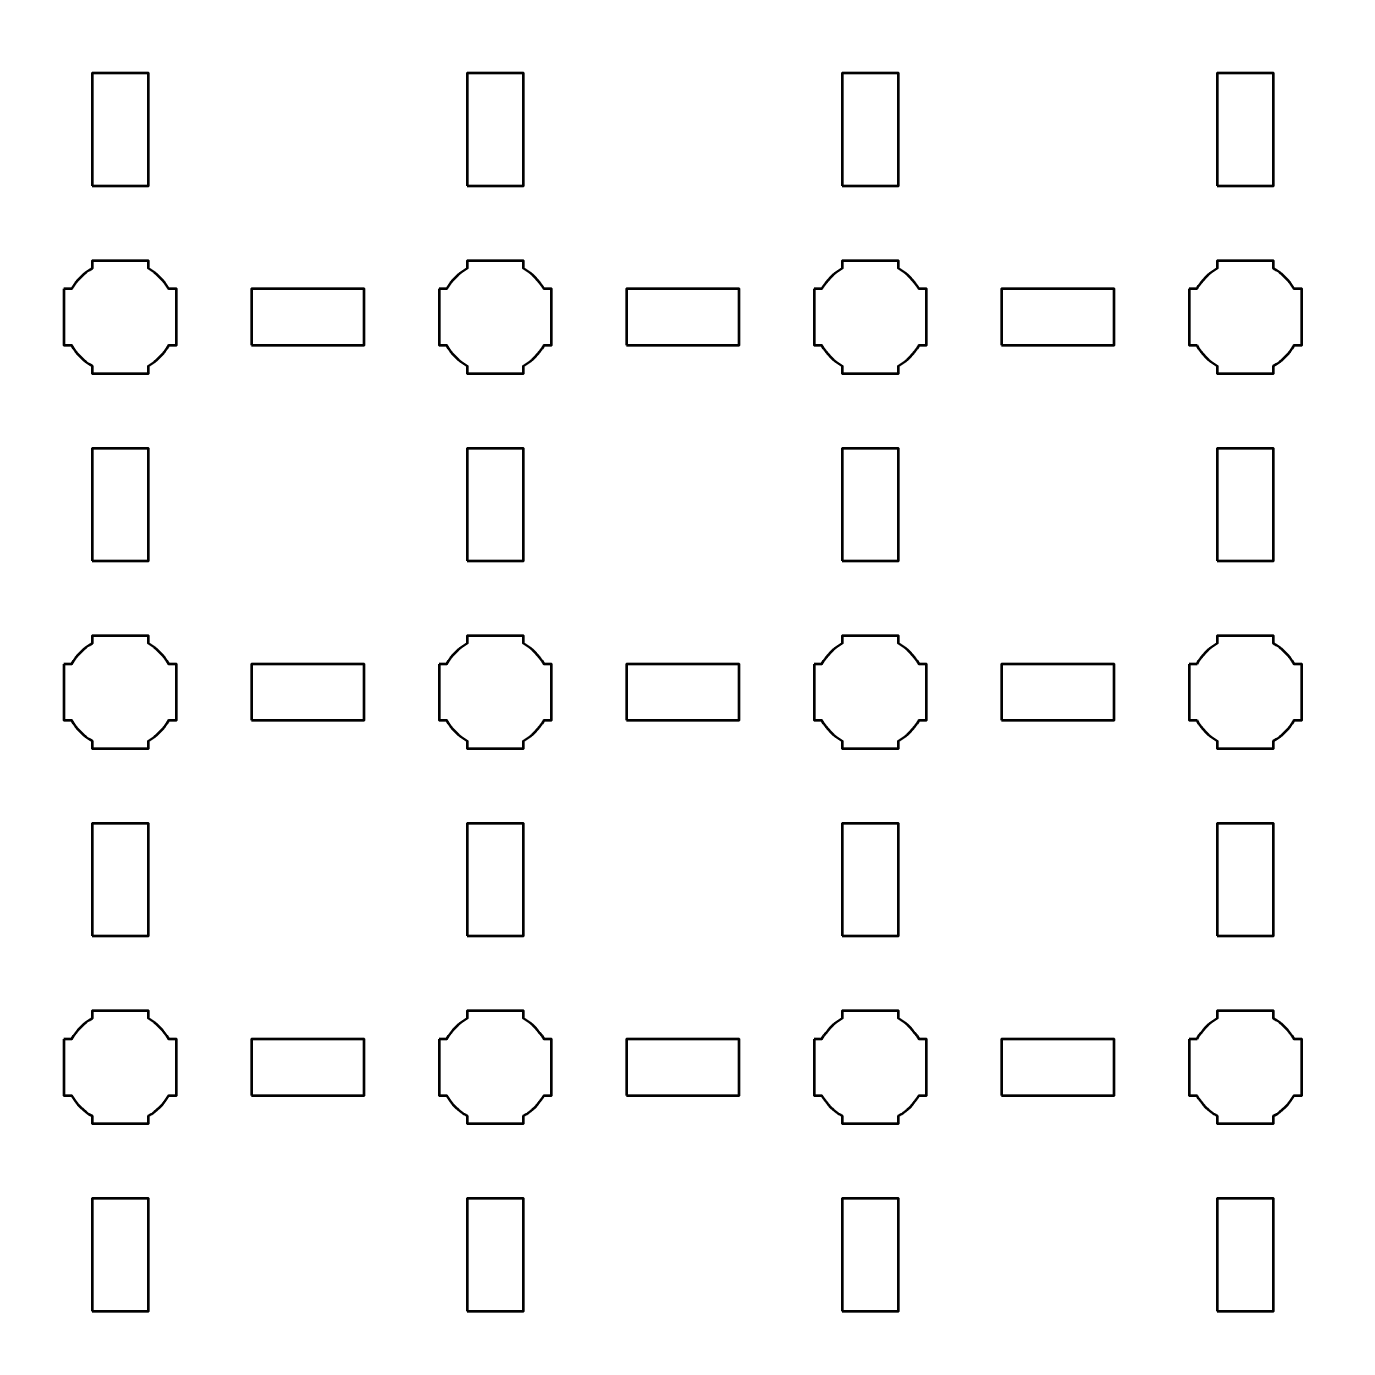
# Model space of a CAD drawing. Header units: centimetres. Extents: x -40.1 to 19.1, y -44.5 to 14.8.
# Drawn here: x -26 to -18.95, y -29.35 to -22.3 of the extents above; entities that cross this region are included whole.
import ezdxf

# ---------------------------------------------------------------- set-up
doc = ezdxf.new("R2010")
doc.units = ezdxf.units.CM
doc.header["$MEASUREMENT"] = 0
doc.layers.add('Layer 1', color=7, linetype='Continuous')

msp = doc.modelspace()

# ---------------------------------------------------------------- linework, layer by layer
at = {"layer": 'Layer 1', "lineweight": 53}
for points in [[(-25.65, -23.15), (-25.35, -23.15), (-25.35, -22.55), (-25.65, -22.55), (-25.65, -23.15)], [(-23.65, -23.15), (-23.35, -23.15), (-23.35, -22.55), (-23.65, -22.55), (-23.65, -23.15)], [(-21.65, -23.15), (-21.35, -23.15), (-21.35, -22.55), (-21.65, -22.55), (-21.65, -23.15)], [(-19.65, -23.15), (-19.35, -23.15), (-19.35, -22.55), (-19.65, -22.55), (-19.65, -23.15)], [(-24.8, -24), (-24.2, -24), (-24.2, -23.7), (-24.8, -23.7), (-24.8, -24)], [(-22.8, -24), (-22.2, -24), (-22.2, -23.7), (-22.8, -23.7), (-22.8, -24)], [(-20.8, -24), (-20.2, -24), (-20.2, -23.7), (-20.8, -23.7), (-20.8, -24)], [(-25.65, -25.15), (-25.35, -25.15), (-25.35, -24.55), (-25.65, -24.55), (-25.65, -25.15)], [(-23.65, -25.15), (-23.35, -25.15), (-23.35, -24.55), (-23.65, -24.55), (-23.65, -25.15)], [(-21.65, -25.15), (-21.35, -25.15), (-21.35, -24.55), (-21.65, -24.55), (-21.65, -25.15)], [(-19.65, -25.15), (-19.35, -25.15), (-19.35, -24.55), (-19.65, -24.55), (-19.65, -25.15)], [(-24.8, -26), (-24.2, -26), (-24.2, -25.7), (-24.8, -25.7), (-24.8, -26)], [(-22.8, -26), (-22.2, -26), (-22.2, -25.7), (-22.8, -25.7), (-22.8, -26)], [(-20.8, -26), (-20.2, -26), (-20.2, -25.7), (-20.8, -25.7), (-20.8, -26)], [(-25.65, -27.15), (-25.35, -27.15), (-25.35, -26.55), (-25.65, -26.55), (-25.65, -27.15)], [(-23.65, -27.15), (-23.35, -27.15), (-23.35, -26.55), (-23.65, -26.55), (-23.65, -27.15)], [(-21.65, -27.15), (-21.35, -27.15), (-21.35, -26.55), (-21.65, -26.55), (-21.65, -27.15)], [(-19.65, -27.15), (-19.35, -27.15), (-19.35, -26.55), (-19.65, -26.55), (-19.65, -27.15)], [(-24.8, -28), (-24.2, -28), (-24.2, -27.7), (-24.8, -27.7), (-24.8, -28)], [(-22.8, -28), (-22.2, -28), (-22.2, -27.7), (-22.8, -27.7), (-22.8, -28)], [(-20.8, -28), (-20.2, -28), (-20.2, -27.7), (-20.8, -27.7), (-20.8, -28)], [(-25.65, -29.15), (-25.35, -29.15), (-25.35, -28.55), (-25.65, -28.55), (-25.65, -29.15)], [(-23.65, -29.15), (-23.35, -29.15), (-23.35, -28.55), (-23.65, -28.55), (-23.65, -29.15)], [(-21.65, -29.15), (-21.35, -29.15), (-21.35, -28.55), (-21.65, -28.55), (-21.65, -29.15)], [(-19.65, -29.15), (-19.35, -29.15), (-19.35, -28.55), (-19.65, -28.55), (-19.65, -29.15)]]:
    msp.add_lwpolyline(points, close=True, dxfattribs=at)
for points, knots in [([(-40.15, -44), (-40.15, -44), (-40.15, 14.3), (-40.15, 14.3), (-40.15, 14.3), (-40.15, 14.57609), (-39.92609, 14.8), (-39.65, 14.8), (-39.65, 14.8), (-39.65, 14.8), (18.65, 14.8), (18.65, 14.8), (18.65, 14.8), (18.92609, 14.8), (19.15, 14.57609), (19.15, 14.3), (19.15, 14.3), (19.15, 14.3), (19.15, -44), (19.15, -44), (19.15, -44), (19.15, -44.27609), (18.92609, -44.5), (18.65, -44.5), (18.65, -44.5), (18.65, -44.5), (-39.65, -44.5), (-39.65, -44.5), (-39.65, -44.5), (-39.92609, -44.5), (-40.15, -44.27609), (-40.15, -44)], [0, 0, 0, 0, 0.125, 0.125, 0.125, 0.125, 0.25, 0.25, 0.25, 0.25, 0.375, 0.375, 0.375, 0.375, 0.5, 0.5, 0.5, 0.5, 0.625, 0.625, 0.625, 0.625, 0.75, 0.75, 0.75, 0.75, 0.875, 0.875, 0.875, 0.875, 1, 1, 1, 1]), ([(-25.8, -23.7), (-25.8, -23.7), (-25.75985, -23.7), (-25.75985, -23.7), (-25.75985, -23.7), (-25.7335, -23.65447), (-25.69553, -23.6165), (-25.65, -23.59015), (-25.65, -23.59015), (-25.65, -23.59015), (-25.65, -23.55), (-25.65, -23.55), (-25.65, -23.55), (-25.65, -23.55), (-25.5, -23.55), (-25.5, -23.55), (-25.5, -23.55), (-25.5, -23.55), (-25.35, -23.55), (-25.35, -23.55), (-25.35, -23.55), (-25.35, -23.55), (-25.35, -23.59015), (-25.35, -23.59015), (-25.35, -23.59015), (-25.30447, -23.6165), (-25.2665, -23.65447), (-25.24015, -23.7), (-25.24015, -23.7), (-25.24015, -23.7), (-25.2, -23.7), (-25.2, -23.7), (-25.2, -23.7), (-25.2, -23.7), (-25.2, -23.85), (-25.2, -23.85), (-25.2, -23.85), (-25.2, -23.85), (-25.2, -24), (-25.2, -24), (-25.2, -24), (-25.2, -24), (-25.24015, -24), (-25.24015, -24), (-25.24015, -24), (-25.2665, -24.04553), (-25.30447, -24.0835), (-25.35, -24.10985), (-25.35, -24.10985), (-25.35, -24.10985), (-25.35, -24.15), (-25.35, -24.15), (-25.35, -24.15), (-25.35, -24.15), (-25.5, -24.15), (-25.5, -24.15), (-25.5, -24.15), (-25.5, -24.15), (-25.65, -24.15), (-25.65, -24.15), (-25.65, -24.15), (-25.65, -24.15), (-25.65, -24.10985), (-25.65, -24.10985), (-25.65, -24.10985), (-25.69553, -24.0835), (-25.7335, -24.04553), (-25.75985, -24), (-25.75985, -24), (-25.75985, -24), (-25.8, -24), (-25.8, -24), (-25.8, -24), (-25.8, -24), (-25.8, -23.85), (-25.8, -23.85), (-25.8, -23.85), (-25.8, -23.85), (-25.8, -23.7), (-25.8, -23.7)], [0, 0, 0, 0, 0.05, 0.05, 0.05, 0.05, 0.1, 0.1, 0.1, 0.1, 0.15, 0.15, 0.15, 0.15, 0.2, 0.2, 0.2, 0.2, 0.25, 0.25, 0.25, 0.25, 0.3, 0.3, 0.3, 0.3, 0.35, 0.35, 0.35, 0.35, 0.4, 0.4, 0.4, 0.4, 0.45, 0.45, 0.45, 0.45, 0.5, 0.5, 0.5, 0.5, 0.55, 0.55, 0.55, 0.55, 0.6, 0.6, 0.6, 0.6, 0.65, 0.65, 0.65, 0.65, 0.7, 0.7, 0.7, 0.7, 0.75, 0.75, 0.75, 0.75, 0.8, 0.8, 0.8, 0.8, 0.85, 0.85, 0.85, 0.85, 0.9, 0.9, 0.9, 0.9, 0.95, 0.95, 0.95, 0.95, 1, 1, 1, 1]), ([(-23.8, -23.7), (-23.8, -23.7), (-23.75985, -23.7), (-23.75985, -23.7), (-23.75985, -23.7), (-23.7335, -23.65447), (-23.69553, -23.6165), (-23.65, -23.59015), (-23.65, -23.59015), (-23.65, -23.59015), (-23.65, -23.55), (-23.65, -23.55), (-23.65, -23.55), (-23.65, -23.55), (-23.5, -23.55), (-23.5, -23.55), (-23.5, -23.55), (-23.5, -23.55), (-23.35, -23.55), (-23.35, -23.55), (-23.35, -23.55), (-23.35, -23.55), (-23.35, -23.59015), (-23.35, -23.59015), (-23.35, -23.59015), (-23.30447, -23.6165), (-23.2665, -23.65447), (-23.24015, -23.7), (-23.24015, -23.7), (-23.24015, -23.7), (-23.2, -23.7), (-23.2, -23.7), (-23.2, -23.7), (-23.2, -23.7), (-23.2, -23.85), (-23.2, -23.85), (-23.2, -23.85), (-23.2, -23.85), (-23.2, -24), (-23.2, -24), (-23.2, -24), (-23.2, -24), (-23.24015, -24), (-23.24015, -24), (-23.24015, -24), (-23.2665, -24.04553), (-23.30447, -24.0835), (-23.35, -24.10985), (-23.35, -24.10985), (-23.35, -24.10985), (-23.35, -24.15), (-23.35, -24.15), (-23.35, -24.15), (-23.35, -24.15), (-23.5, -24.15), (-23.5, -24.15), (-23.5, -24.15), (-23.5, -24.15), (-23.65, -24.15), (-23.65, -24.15), (-23.65, -24.15), (-23.65, -24.15), (-23.65, -24.10985), (-23.65, -24.10985), (-23.65, -24.10985), (-23.69553, -24.0835), (-23.7335, -24.04553), (-23.75985, -24), (-23.75985, -24), (-23.75985, -24), (-23.8, -24), (-23.8, -24), (-23.8, -24), (-23.8, -24), (-23.8, -23.85), (-23.8, -23.85), (-23.8, -23.85), (-23.8, -23.85), (-23.8, -23.7), (-23.8, -23.7)], [0, 0, 0, 0, 0.05, 0.05, 0.05, 0.05, 0.1, 0.1, 0.1, 0.1, 0.15, 0.15, 0.15, 0.15, 0.2, 0.2, 0.2, 0.2, 0.25, 0.25, 0.25, 0.25, 0.3, 0.3, 0.3, 0.3, 0.35, 0.35, 0.35, 0.35, 0.4, 0.4, 0.4, 0.4, 0.45, 0.45, 0.45, 0.45, 0.5, 0.5, 0.5, 0.5, 0.55, 0.55, 0.55, 0.55, 0.6, 0.6, 0.6, 0.6, 0.65, 0.65, 0.65, 0.65, 0.7, 0.7, 0.7, 0.7, 0.75, 0.75, 0.75, 0.75, 0.8, 0.8, 0.8, 0.8, 0.85, 0.85, 0.85, 0.85, 0.9, 0.9, 0.9, 0.9, 0.95, 0.95, 0.95, 0.95, 1, 1, 1, 1]), ([(-21.8, -23.7), (-21.8, -23.7), (-21.75985, -23.7), (-21.75985, -23.7), (-21.75985, -23.7), (-21.7335, -23.65447), (-21.69553, -23.6165), (-21.65, -23.59015), (-21.65, -23.59015), (-21.65, -23.59015), (-21.65, -23.55), (-21.65, -23.55), (-21.65, -23.55), (-21.65, -23.55), (-21.5, -23.55), (-21.5, -23.55), (-21.5, -23.55), (-21.5, -23.55), (-21.35, -23.55), (-21.35, -23.55), (-21.35, -23.55), (-21.35, -23.55), (-21.35, -23.59015), (-21.35, -23.59015), (-21.35, -23.59015), (-21.30447, -23.6165), (-21.2665, -23.65447), (-21.24015, -23.7), (-21.24015, -23.7), (-21.24015, -23.7), (-21.2, -23.7), (-21.2, -23.7), (-21.2, -23.7), (-21.2, -23.7), (-21.2, -23.85), (-21.2, -23.85), (-21.2, -23.85), (-21.2, -23.85), (-21.2, -24), (-21.2, -24), (-21.2, -24), (-21.2, -24), (-21.24015, -24), (-21.24015, -24), (-21.24015, -24), (-21.2665, -24.04553), (-21.30447, -24.0835), (-21.35, -24.10985), (-21.35, -24.10985), (-21.35, -24.10985), (-21.35, -24.15), (-21.35, -24.15), (-21.35, -24.15), (-21.35, -24.15), (-21.5, -24.15), (-21.5, -24.15), (-21.5, -24.15), (-21.5, -24.15), (-21.65, -24.15), (-21.65, -24.15), (-21.65, -24.15), (-21.65, -24.15), (-21.65, -24.10985), (-21.65, -24.10985), (-21.65, -24.10985), (-21.69553, -24.0835), (-21.7335, -24.04553), (-21.75985, -24), (-21.75985, -24), (-21.75985, -24), (-21.8, -24), (-21.8, -24), (-21.8, -24), (-21.8, -24), (-21.8, -23.85), (-21.8, -23.85), (-21.8, -23.85), (-21.8, -23.85), (-21.8, -23.7), (-21.8, -23.7)], [0, 0, 0, 0, 0.05, 0.05, 0.05, 0.05, 0.1, 0.1, 0.1, 0.1, 0.15, 0.15, 0.15, 0.15, 0.2, 0.2, 0.2, 0.2, 0.25, 0.25, 0.25, 0.25, 0.3, 0.3, 0.3, 0.3, 0.35, 0.35, 0.35, 0.35, 0.4, 0.4, 0.4, 0.4, 0.45, 0.45, 0.45, 0.45, 0.5, 0.5, 0.5, 0.5, 0.55, 0.55, 0.55, 0.55, 0.6, 0.6, 0.6, 0.6, 0.65, 0.65, 0.65, 0.65, 0.7, 0.7, 0.7, 0.7, 0.75, 0.75, 0.75, 0.75, 0.8, 0.8, 0.8, 0.8, 0.85, 0.85, 0.85, 0.85, 0.9, 0.9, 0.9, 0.9, 0.95, 0.95, 0.95, 0.95, 1, 1, 1, 1]), ([(-19.8, -23.7), (-19.8, -23.7), (-19.75985, -23.7), (-19.75985, -23.7), (-19.75985, -23.7), (-19.7335, -23.65447), (-19.69553, -23.6165), (-19.65, -23.59015), (-19.65, -23.59015), (-19.65, -23.59015), (-19.65, -23.55), (-19.65, -23.55), (-19.65, -23.55), (-19.65, -23.55), (-19.5, -23.55), (-19.5, -23.55), (-19.5, -23.55), (-19.5, -23.55), (-19.35, -23.55), (-19.35, -23.55), (-19.35, -23.55), (-19.35, -23.55), (-19.35, -23.59015), (-19.35, -23.59015), (-19.35, -23.59015), (-19.30447, -23.6165), (-19.2665, -23.65447), (-19.24015, -23.7), (-19.24015, -23.7), (-19.24015, -23.7), (-19.2, -23.7), (-19.2, -23.7), (-19.2, -23.7), (-19.2, -23.7), (-19.2, -23.85), (-19.2, -23.85), (-19.2, -23.85), (-19.2, -23.85), (-19.2, -24), (-19.2, -24), (-19.2, -24), (-19.2, -24), (-19.24015, -24), (-19.24015, -24), (-19.24015, -24), (-19.2665, -24.04553), (-19.30447, -24.0835), (-19.35, -24.10985), (-19.35, -24.10985), (-19.35, -24.10985), (-19.35, -24.15), (-19.35, -24.15), (-19.35, -24.15), (-19.35, -24.15), (-19.5, -24.15), (-19.5, -24.15), (-19.5, -24.15), (-19.5, -24.15), (-19.65, -24.15), (-19.65, -24.15), (-19.65, -24.15), (-19.65, -24.15), (-19.65, -24.10985), (-19.65, -24.10985), (-19.65, -24.10985), (-19.69553, -24.0835), (-19.7335, -24.04553), (-19.75985, -24), (-19.75985, -24), (-19.75985, -24), (-19.8, -24), (-19.8, -24), (-19.8, -24), (-19.8, -24), (-19.8, -23.85), (-19.8, -23.85), (-19.8, -23.85), (-19.8, -23.85), (-19.8, -23.7), (-19.8, -23.7)], [0, 0, 0, 0, 0.05, 0.05, 0.05, 0.05, 0.1, 0.1, 0.1, 0.1, 0.15, 0.15, 0.15, 0.15, 0.2, 0.2, 0.2, 0.2, 0.25, 0.25, 0.25, 0.25, 0.3, 0.3, 0.3, 0.3, 0.35, 0.35, 0.35, 0.35, 0.4, 0.4, 0.4, 0.4, 0.45, 0.45, 0.45, 0.45, 0.5, 0.5, 0.5, 0.5, 0.55, 0.55, 0.55, 0.55, 0.6, 0.6, 0.6, 0.6, 0.65, 0.65, 0.65, 0.65, 0.7, 0.7, 0.7, 0.7, 0.75, 0.75, 0.75, 0.75, 0.8, 0.8, 0.8, 0.8, 0.85, 0.85, 0.85, 0.85, 0.9, 0.9, 0.9, 0.9, 0.95, 0.95, 0.95, 0.95, 1, 1, 1, 1]), ([(-25.8, -25.7), (-25.8, -25.7), (-25.75985, -25.7), (-25.75985, -25.7), (-25.75985, -25.7), (-25.7335, -25.65447), (-25.69553, -25.6165), (-25.65, -25.59015), (-25.65, -25.59015), (-25.65, -25.59015), (-25.65, -25.55), (-25.65, -25.55), (-25.65, -25.55), (-25.65, -25.55), (-25.5, -25.55), (-25.5, -25.55), (-25.5, -25.55), (-25.5, -25.55), (-25.35, -25.55), (-25.35, -25.55), (-25.35, -25.55), (-25.35, -25.55), (-25.35, -25.59015), (-25.35, -25.59015), (-25.35, -25.59015), (-25.30447, -25.6165), (-25.2665, -25.65447), (-25.24015, -25.7), (-25.24015, -25.7), (-25.24015, -25.7), (-25.2, -25.7), (-25.2, -25.7), (-25.2, -25.7), (-25.2, -25.7), (-25.2, -25.85), (-25.2, -25.85), (-25.2, -25.85), (-25.2, -25.85), (-25.2, -26), (-25.2, -26), (-25.2, -26), (-25.2, -26), (-25.24015, -26), (-25.24015, -26), (-25.24015, -26), (-25.2665, -26.04553), (-25.30447, -26.0835), (-25.35, -26.10985), (-25.35, -26.10985), (-25.35, -26.10985), (-25.35, -26.15), (-25.35, -26.15), (-25.35, -26.15), (-25.35, -26.15), (-25.5, -26.15), (-25.5, -26.15), (-25.5, -26.15), (-25.5, -26.15), (-25.65, -26.15), (-25.65, -26.15), (-25.65, -26.15), (-25.65, -26.15), (-25.65, -26.10985), (-25.65, -26.10985), (-25.65, -26.10985), (-25.69553, -26.0835), (-25.7335, -26.04553), (-25.75985, -26), (-25.75985, -26), (-25.75985, -26), (-25.8, -26), (-25.8, -26), (-25.8, -26), (-25.8, -26), (-25.8, -25.85), (-25.8, -25.85), (-25.8, -25.85), (-25.8, -25.85), (-25.8, -25.7), (-25.8, -25.7)], [0, 0, 0, 0, 0.05, 0.05, 0.05, 0.05, 0.1, 0.1, 0.1, 0.1, 0.15, 0.15, 0.15, 0.15, 0.2, 0.2, 0.2, 0.2, 0.25, 0.25, 0.25, 0.25, 0.3, 0.3, 0.3, 0.3, 0.35, 0.35, 0.35, 0.35, 0.4, 0.4, 0.4, 0.4, 0.45, 0.45, 0.45, 0.45, 0.5, 0.5, 0.5, 0.5, 0.55, 0.55, 0.55, 0.55, 0.6, 0.6, 0.6, 0.6, 0.65, 0.65, 0.65, 0.65, 0.7, 0.7, 0.7, 0.7, 0.75, 0.75, 0.75, 0.75, 0.8, 0.8, 0.8, 0.8, 0.85, 0.85, 0.85, 0.85, 0.9, 0.9, 0.9, 0.9, 0.95, 0.95, 0.95, 0.95, 1, 1, 1, 1]), ([(-23.8, -25.7), (-23.8, -25.7), (-23.75985, -25.7), (-23.75985, -25.7), (-23.75985, -25.7), (-23.7335, -25.65447), (-23.69553, -25.6165), (-23.65, -25.59015), (-23.65, -25.59015), (-23.65, -25.59015), (-23.65, -25.55), (-23.65, -25.55), (-23.65, -25.55), (-23.65, -25.55), (-23.5, -25.55), (-23.5, -25.55), (-23.5, -25.55), (-23.5, -25.55), (-23.35, -25.55), (-23.35, -25.55), (-23.35, -25.55), (-23.35, -25.55), (-23.35, -25.59015), (-23.35, -25.59015), (-23.35, -25.59015), (-23.30447, -25.6165), (-23.2665, -25.65447), (-23.24015, -25.7), (-23.24015, -25.7), (-23.24015, -25.7), (-23.2, -25.7), (-23.2, -25.7), (-23.2, -25.7), (-23.2, -25.7), (-23.2, -25.85), (-23.2, -25.85), (-23.2, -25.85), (-23.2, -25.85), (-23.2, -26), (-23.2, -26), (-23.2, -26), (-23.2, -26), (-23.24015, -26), (-23.24015, -26), (-23.24015, -26), (-23.2665, -26.04553), (-23.30447, -26.0835), (-23.35, -26.10985), (-23.35, -26.10985), (-23.35, -26.10985), (-23.35, -26.15), (-23.35, -26.15), (-23.35, -26.15), (-23.35, -26.15), (-23.5, -26.15), (-23.5, -26.15), (-23.5, -26.15), (-23.5, -26.15), (-23.65, -26.15), (-23.65, -26.15), (-23.65, -26.15), (-23.65, -26.15), (-23.65, -26.10985), (-23.65, -26.10985), (-23.65, -26.10985), (-23.69553, -26.0835), (-23.7335, -26.04553), (-23.75985, -26), (-23.75985, -26), (-23.75985, -26), (-23.8, -26), (-23.8, -26), (-23.8, -26), (-23.8, -26), (-23.8, -25.85), (-23.8, -25.85), (-23.8, -25.85), (-23.8, -25.85), (-23.8, -25.7), (-23.8, -25.7)], [0, 0, 0, 0, 0.05, 0.05, 0.05, 0.05, 0.1, 0.1, 0.1, 0.1, 0.15, 0.15, 0.15, 0.15, 0.2, 0.2, 0.2, 0.2, 0.25, 0.25, 0.25, 0.25, 0.3, 0.3, 0.3, 0.3, 0.35, 0.35, 0.35, 0.35, 0.4, 0.4, 0.4, 0.4, 0.45, 0.45, 0.45, 0.45, 0.5, 0.5, 0.5, 0.5, 0.55, 0.55, 0.55, 0.55, 0.6, 0.6, 0.6, 0.6, 0.65, 0.65, 0.65, 0.65, 0.7, 0.7, 0.7, 0.7, 0.75, 0.75, 0.75, 0.75, 0.8, 0.8, 0.8, 0.8, 0.85, 0.85, 0.85, 0.85, 0.9, 0.9, 0.9, 0.9, 0.95, 0.95, 0.95, 0.95, 1, 1, 1, 1]), ([(-21.8, -25.7), (-21.8, -25.7), (-21.75985, -25.7), (-21.75985, -25.7), (-21.75985, -25.7), (-21.7335, -25.65447), (-21.69553, -25.6165), (-21.65, -25.59015), (-21.65, -25.59015), (-21.65, -25.59015), (-21.65, -25.55), (-21.65, -25.55), (-21.65, -25.55), (-21.65, -25.55), (-21.5, -25.55), (-21.5, -25.55), (-21.5, -25.55), (-21.5, -25.55), (-21.35, -25.55), (-21.35, -25.55), (-21.35, -25.55), (-21.35, -25.55), (-21.35, -25.59015), (-21.35, -25.59015), (-21.35, -25.59015), (-21.30447, -25.6165), (-21.2665, -25.65447), (-21.24015, -25.7), (-21.24015, -25.7), (-21.24015, -25.7), (-21.2, -25.7), (-21.2, -25.7), (-21.2, -25.7), (-21.2, -25.7), (-21.2, -25.85), (-21.2, -25.85), (-21.2, -25.85), (-21.2, -25.85), (-21.2, -26), (-21.2, -26), (-21.2, -26), (-21.2, -26), (-21.24015, -26), (-21.24015, -26), (-21.24015, -26), (-21.2665, -26.04553), (-21.30447, -26.0835), (-21.35, -26.10985), (-21.35, -26.10985), (-21.35, -26.10985), (-21.35, -26.15), (-21.35, -26.15), (-21.35, -26.15), (-21.35, -26.15), (-21.5, -26.15), (-21.5, -26.15), (-21.5, -26.15), (-21.5, -26.15), (-21.65, -26.15), (-21.65, -26.15), (-21.65, -26.15), (-21.65, -26.15), (-21.65, -26.10985), (-21.65, -26.10985), (-21.65, -26.10985), (-21.69553, -26.0835), (-21.7335, -26.04553), (-21.75985, -26), (-21.75985, -26), (-21.75985, -26), (-21.8, -26), (-21.8, -26), (-21.8, -26), (-21.8, -26), (-21.8, -25.85), (-21.8, -25.85), (-21.8, -25.85), (-21.8, -25.85), (-21.8, -25.7), (-21.8, -25.7)], [0, 0, 0, 0, 0.05, 0.05, 0.05, 0.05, 0.1, 0.1, 0.1, 0.1, 0.15, 0.15, 0.15, 0.15, 0.2, 0.2, 0.2, 0.2, 0.25, 0.25, 0.25, 0.25, 0.3, 0.3, 0.3, 0.3, 0.35, 0.35, 0.35, 0.35, 0.4, 0.4, 0.4, 0.4, 0.45, 0.45, 0.45, 0.45, 0.5, 0.5, 0.5, 0.5, 0.55, 0.55, 0.55, 0.55, 0.6, 0.6, 0.6, 0.6, 0.65, 0.65, 0.65, 0.65, 0.7, 0.7, 0.7, 0.7, 0.75, 0.75, 0.75, 0.75, 0.8, 0.8, 0.8, 0.8, 0.85, 0.85, 0.85, 0.85, 0.9, 0.9, 0.9, 0.9, 0.95, 0.95, 0.95, 0.95, 1, 1, 1, 1]), ([(-19.8, -25.7), (-19.8, -25.7), (-19.75985, -25.7), (-19.75985, -25.7), (-19.75985, -25.7), (-19.7335, -25.65447), (-19.69553, -25.6165), (-19.65, -25.59015), (-19.65, -25.59015), (-19.65, -25.59015), (-19.65, -25.55), (-19.65, -25.55), (-19.65, -25.55), (-19.65, -25.55), (-19.5, -25.55), (-19.5, -25.55), (-19.5, -25.55), (-19.5, -25.55), (-19.35, -25.55), (-19.35, -25.55), (-19.35, -25.55), (-19.35, -25.55), (-19.35, -25.59015), (-19.35, -25.59015), (-19.35, -25.59015), (-19.30447, -25.6165), (-19.2665, -25.65447), (-19.24015, -25.7), (-19.24015, -25.7), (-19.24015, -25.7), (-19.2, -25.7), (-19.2, -25.7), (-19.2, -25.7), (-19.2, -25.7), (-19.2, -25.85), (-19.2, -25.85), (-19.2, -25.85), (-19.2, -25.85), (-19.2, -26), (-19.2, -26), (-19.2, -26), (-19.2, -26), (-19.24015, -26), (-19.24015, -26), (-19.24015, -26), (-19.2665, -26.04553), (-19.30447, -26.0835), (-19.35, -26.10985), (-19.35, -26.10985), (-19.35, -26.10985), (-19.35, -26.15), (-19.35, -26.15), (-19.35, -26.15), (-19.35, -26.15), (-19.5, -26.15), (-19.5, -26.15), (-19.5, -26.15), (-19.5, -26.15), (-19.65, -26.15), (-19.65, -26.15), (-19.65, -26.15), (-19.65, -26.15), (-19.65, -26.10985), (-19.65, -26.10985), (-19.65, -26.10985), (-19.69553, -26.0835), (-19.7335, -26.04553), (-19.75985, -26), (-19.75985, -26), (-19.75985, -26), (-19.8, -26), (-19.8, -26), (-19.8, -26), (-19.8, -26), (-19.8, -25.85), (-19.8, -25.85), (-19.8, -25.85), (-19.8, -25.85), (-19.8, -25.7), (-19.8, -25.7)], [0, 0, 0, 0, 0.05, 0.05, 0.05, 0.05, 0.1, 0.1, 0.1, 0.1, 0.15, 0.15, 0.15, 0.15, 0.2, 0.2, 0.2, 0.2, 0.25, 0.25, 0.25, 0.25, 0.3, 0.3, 0.3, 0.3, 0.35, 0.35, 0.35, 0.35, 0.4, 0.4, 0.4, 0.4, 0.45, 0.45, 0.45, 0.45, 0.5, 0.5, 0.5, 0.5, 0.55, 0.55, 0.55, 0.55, 0.6, 0.6, 0.6, 0.6, 0.65, 0.65, 0.65, 0.65, 0.7, 0.7, 0.7, 0.7, 0.75, 0.75, 0.75, 0.75, 0.8, 0.8, 0.8, 0.8, 0.85, 0.85, 0.85, 0.85, 0.9, 0.9, 0.9, 0.9, 0.95, 0.95, 0.95, 0.95, 1, 1, 1, 1]), ([(-25.8, -27.7), (-25.8, -27.7), (-25.75985, -27.7), (-25.75985, -27.7), (-25.75985, -27.7), (-25.7335, -27.65447), (-25.69553, -27.6165), (-25.65, -27.59015), (-25.65, -27.59015), (-25.65, -27.59015), (-25.65, -27.55), (-25.65, -27.55), (-25.65, -27.55), (-25.65, -27.55), (-25.5, -27.55), (-25.5, -27.55), (-25.5, -27.55), (-25.5, -27.55), (-25.35, -27.55), (-25.35, -27.55), (-25.35, -27.55), (-25.35, -27.55), (-25.35, -27.59015), (-25.35, -27.59015), (-25.35, -27.59015), (-25.30447, -27.6165), (-25.2665, -27.65447), (-25.24015, -27.7), (-25.24015, -27.7), (-25.24015, -27.7), (-25.2, -27.7), (-25.2, -27.7), (-25.2, -27.7), (-25.2, -27.7), (-25.2, -27.85), (-25.2, -27.85), (-25.2, -27.85), (-25.2, -27.85), (-25.2, -28), (-25.2, -28), (-25.2, -28), (-25.2, -28), (-25.24015, -28), (-25.24015, -28), (-25.24015, -28), (-25.2665, -28.04553), (-25.30447, -28.0835), (-25.35, -28.10985), (-25.35, -28.10985), (-25.35, -28.10985), (-25.35, -28.15), (-25.35, -28.15), (-25.35, -28.15), (-25.35, -28.15), (-25.5, -28.15), (-25.5, -28.15), (-25.5, -28.15), (-25.5, -28.15), (-25.65, -28.15), (-25.65, -28.15), (-25.65, -28.15), (-25.65, -28.15), (-25.65, -28.10985), (-25.65, -28.10985), (-25.65, -28.10985), (-25.69553, -28.0835), (-25.7335, -28.04553), (-25.75985, -28), (-25.75985, -28), (-25.75985, -28), (-25.8, -28), (-25.8, -28), (-25.8, -28), (-25.8, -28), (-25.8, -27.85), (-25.8, -27.85), (-25.8, -27.85), (-25.8, -27.85), (-25.8, -27.7), (-25.8, -27.7)], [0, 0, 0, 0, 0.05, 0.05, 0.05, 0.05, 0.1, 0.1, 0.1, 0.1, 0.15, 0.15, 0.15, 0.15, 0.2, 0.2, 0.2, 0.2, 0.25, 0.25, 0.25, 0.25, 0.3, 0.3, 0.3, 0.3, 0.35, 0.35, 0.35, 0.35, 0.4, 0.4, 0.4, 0.4, 0.45, 0.45, 0.45, 0.45, 0.5, 0.5, 0.5, 0.5, 0.55, 0.55, 0.55, 0.55, 0.6, 0.6, 0.6, 0.6, 0.65, 0.65, 0.65, 0.65, 0.7, 0.7, 0.7, 0.7, 0.75, 0.75, 0.75, 0.75, 0.8, 0.8, 0.8, 0.8, 0.85, 0.85, 0.85, 0.85, 0.9, 0.9, 0.9, 0.9, 0.95, 0.95, 0.95, 0.95, 1, 1, 1, 1]), ([(-23.8, -27.7), (-23.8, -27.7), (-23.75985, -27.7), (-23.75985, -27.7), (-23.75985, -27.7), (-23.7335, -27.65447), (-23.69553, -27.6165), (-23.65, -27.59015), (-23.65, -27.59015), (-23.65, -27.59015), (-23.65, -27.55), (-23.65, -27.55), (-23.65, -27.55), (-23.65, -27.55), (-23.5, -27.55), (-23.5, -27.55), (-23.5, -27.55), (-23.5, -27.55), (-23.35, -27.55), (-23.35, -27.55), (-23.35, -27.55), (-23.35, -27.55), (-23.35, -27.59015), (-23.35, -27.59015), (-23.35, -27.59015), (-23.30447, -27.6165), (-23.2665, -27.65447), (-23.24015, -27.7), (-23.24015, -27.7), (-23.24015, -27.7), (-23.2, -27.7), (-23.2, -27.7), (-23.2, -27.7), (-23.2, -27.7), (-23.2, -27.85), (-23.2, -27.85), (-23.2, -27.85), (-23.2, -27.85), (-23.2, -28), (-23.2, -28), (-23.2, -28), (-23.2, -28), (-23.24015, -28), (-23.24015, -28), (-23.24015, -28), (-23.2665, -28.04553), (-23.30447, -28.0835), (-23.35, -28.10985), (-23.35, -28.10985), (-23.35, -28.10985), (-23.35, -28.15), (-23.35, -28.15), (-23.35, -28.15), (-23.35, -28.15), (-23.5, -28.15), (-23.5, -28.15), (-23.5, -28.15), (-23.5, -28.15), (-23.65, -28.15), (-23.65, -28.15), (-23.65, -28.15), (-23.65, -28.15), (-23.65, -28.10985), (-23.65, -28.10985), (-23.65, -28.10985), (-23.69553, -28.0835), (-23.7335, -28.04553), (-23.75985, -28), (-23.75985, -28), (-23.75985, -28), (-23.8, -28), (-23.8, -28), (-23.8, -28), (-23.8, -28), (-23.8, -27.85), (-23.8, -27.85), (-23.8, -27.85), (-23.8, -27.85), (-23.8, -27.7), (-23.8, -27.7)], [0, 0, 0, 0, 0.05, 0.05, 0.05, 0.05, 0.1, 0.1, 0.1, 0.1, 0.15, 0.15, 0.15, 0.15, 0.2, 0.2, 0.2, 0.2, 0.25, 0.25, 0.25, 0.25, 0.3, 0.3, 0.3, 0.3, 0.35, 0.35, 0.35, 0.35, 0.4, 0.4, 0.4, 0.4, 0.45, 0.45, 0.45, 0.45, 0.5, 0.5, 0.5, 0.5, 0.55, 0.55, 0.55, 0.55, 0.6, 0.6, 0.6, 0.6, 0.65, 0.65, 0.65, 0.65, 0.7, 0.7, 0.7, 0.7, 0.75, 0.75, 0.75, 0.75, 0.8, 0.8, 0.8, 0.8, 0.85, 0.85, 0.85, 0.85, 0.9, 0.9, 0.9, 0.9, 0.95, 0.95, 0.95, 0.95, 1, 1, 1, 1]), ([(-21.8, -27.7), (-21.8, -27.7), (-21.75985, -27.7), (-21.75985, -27.7), (-21.75985, -27.7), (-21.7335, -27.65447), (-21.69553, -27.6165), (-21.65, -27.59015), (-21.65, -27.59015), (-21.65, -27.59015), (-21.65, -27.55), (-21.65, -27.55), (-21.65, -27.55), (-21.65, -27.55), (-21.5, -27.55), (-21.5, -27.55), (-21.5, -27.55), (-21.5, -27.55), (-21.35, -27.55), (-21.35, -27.55), (-21.35, -27.55), (-21.35, -27.55), (-21.35, -27.59015), (-21.35, -27.59015), (-21.35, -27.59015), (-21.30447, -27.6165), (-21.2665, -27.65447), (-21.24015, -27.7), (-21.24015, -27.7), (-21.24015, -27.7), (-21.2, -27.7), (-21.2, -27.7), (-21.2, -27.7), (-21.2, -27.7), (-21.2, -27.85), (-21.2, -27.85), (-21.2, -27.85), (-21.2, -27.85), (-21.2, -28), (-21.2, -28), (-21.2, -28), (-21.2, -28), (-21.24015, -28), (-21.24015, -28), (-21.24015, -28), (-21.2665, -28.04553), (-21.30447, -28.0835), (-21.35, -28.10985), (-21.35, -28.10985), (-21.35, -28.10985), (-21.35, -28.15), (-21.35, -28.15), (-21.35, -28.15), (-21.35, -28.15), (-21.5, -28.15), (-21.5, -28.15), (-21.5, -28.15), (-21.5, -28.15), (-21.65, -28.15), (-21.65, -28.15), (-21.65, -28.15), (-21.65, -28.15), (-21.65, -28.10985), (-21.65, -28.10985), (-21.65, -28.10985), (-21.69553, -28.0835), (-21.7335, -28.04553), (-21.75985, -28), (-21.75985, -28), (-21.75985, -28), (-21.8, -28), (-21.8, -28), (-21.8, -28), (-21.8, -28), (-21.8, -27.85), (-21.8, -27.85), (-21.8, -27.85), (-21.8, -27.85), (-21.8, -27.7), (-21.8, -27.7)], [0, 0, 0, 0, 0.05, 0.05, 0.05, 0.05, 0.1, 0.1, 0.1, 0.1, 0.15, 0.15, 0.15, 0.15, 0.2, 0.2, 0.2, 0.2, 0.25, 0.25, 0.25, 0.25, 0.3, 0.3, 0.3, 0.3, 0.35, 0.35, 0.35, 0.35, 0.4, 0.4, 0.4, 0.4, 0.45, 0.45, 0.45, 0.45, 0.5, 0.5, 0.5, 0.5, 0.55, 0.55, 0.55, 0.55, 0.6, 0.6, 0.6, 0.6, 0.65, 0.65, 0.65, 0.65, 0.7, 0.7, 0.7, 0.7, 0.75, 0.75, 0.75, 0.75, 0.8, 0.8, 0.8, 0.8, 0.85, 0.85, 0.85, 0.85, 0.9, 0.9, 0.9, 0.9, 0.95, 0.95, 0.95, 0.95, 1, 1, 1, 1]), ([(-19.8, -27.7), (-19.8, -27.7), (-19.75985, -27.7), (-19.75985, -27.7), (-19.75985, -27.7), (-19.7335, -27.65447), (-19.69553, -27.6165), (-19.65, -27.59015), (-19.65, -27.59015), (-19.65, -27.59015), (-19.65, -27.55), (-19.65, -27.55), (-19.65, -27.55), (-19.65, -27.55), (-19.5, -27.55), (-19.5, -27.55), (-19.5, -27.55), (-19.5, -27.55), (-19.35, -27.55), (-19.35, -27.55), (-19.35, -27.55), (-19.35, -27.55), (-19.35, -27.59015), (-19.35, -27.59015), (-19.35, -27.59015), (-19.30447, -27.6165), (-19.2665, -27.65447), (-19.24015, -27.7), (-19.24015, -27.7), (-19.24015, -27.7), (-19.2, -27.7), (-19.2, -27.7), (-19.2, -27.7), (-19.2, -27.7), (-19.2, -27.85), (-19.2, -27.85), (-19.2, -27.85), (-19.2, -27.85), (-19.2, -28), (-19.2, -28), (-19.2, -28), (-19.2, -28), (-19.24015, -28), (-19.24015, -28), (-19.24015, -28), (-19.2665, -28.04553), (-19.30447, -28.0835), (-19.35, -28.10985), (-19.35, -28.10985), (-19.35, -28.10985), (-19.35, -28.15), (-19.35, -28.15), (-19.35, -28.15), (-19.35, -28.15), (-19.5, -28.15), (-19.5, -28.15), (-19.5, -28.15), (-19.5, -28.15), (-19.65, -28.15), (-19.65, -28.15), (-19.65, -28.15), (-19.65, -28.15), (-19.65, -28.10985), (-19.65, -28.10985), (-19.65, -28.10985), (-19.69553, -28.0835), (-19.7335, -28.04553), (-19.75985, -28), (-19.75985, -28), (-19.75985, -28), (-19.8, -28), (-19.8, -28), (-19.8, -28), (-19.8, -28), (-19.8, -27.85), (-19.8, -27.85), (-19.8, -27.85), (-19.8, -27.85), (-19.8, -27.7), (-19.8, -27.7)], [0, 0, 0, 0, 0.05, 0.05, 0.05, 0.05, 0.1, 0.1, 0.1, 0.1, 0.15, 0.15, 0.15, 0.15, 0.2, 0.2, 0.2, 0.2, 0.25, 0.25, 0.25, 0.25, 0.3, 0.3, 0.3, 0.3, 0.35, 0.35, 0.35, 0.35, 0.4, 0.4, 0.4, 0.4, 0.45, 0.45, 0.45, 0.45, 0.5, 0.5, 0.5, 0.5, 0.55, 0.55, 0.55, 0.55, 0.6, 0.6, 0.6, 0.6, 0.65, 0.65, 0.65, 0.65, 0.7, 0.7, 0.7, 0.7, 0.75, 0.75, 0.75, 0.75, 0.8, 0.8, 0.8, 0.8, 0.85, 0.85, 0.85, 0.85, 0.9, 0.9, 0.9, 0.9, 0.95, 0.95, 0.95, 0.95, 1, 1, 1, 1])]:
    msp.add_open_spline(points, degree=3, knots=knots, dxfattribs=at)

doc.saveas('drawing.dxf')
